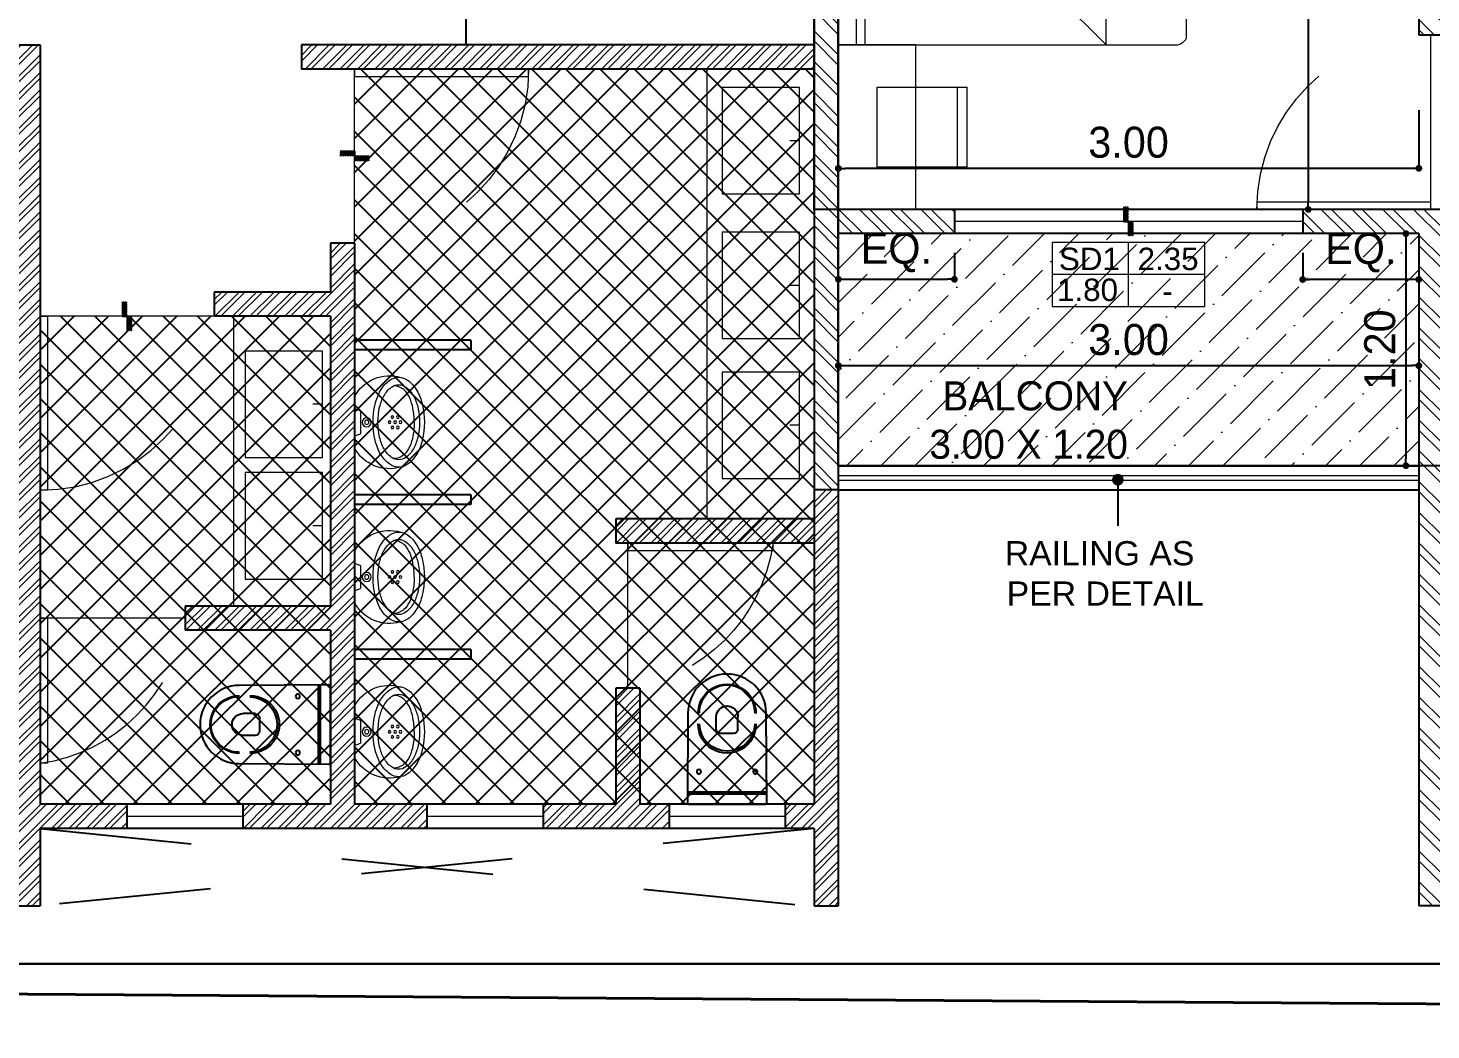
# Model space of a CAD drawing. Header units: metres. Extents: x 494 to 1845, y -666 to 1061.
# Drawn here: x 1411.465 to 1412.39, y 294.485 to 295.145 of the extents above; entities that cross this region are included whole.
import ezdxf
from ezdxf.enums import TextEntityAlignment as Align

# ---------------------------------------------------------------- set-up
doc = ezdxf.new("R2010")
doc.units = ezdxf.units.M
doc.header["$MEASUREMENT"] = 0
for name, pattern in [('1', [0]), ('141011 - Typical Flr Plans -1 - 1.5 & 1-2 BHK_ Kolshet Namrata1$0$HIDDEN', [0.375, 0.25, -0.125]), ('ACAD_ISO02W100', [15, 12, -3])]:
    doc.linetypes.add(name, pattern=pattern)
doc.layers.get('Defpoints').update_dxf_attribs({"color": 12})
for name, color, linetype in [('0 @ 1', 7, 'Continuous'), ('A-AREA', 1, 'Continuous'), ('COLUMN', 1, 'Continuous'), ('PLOT - SURVEY', 1, '1'), ('TILE DROP', 180, '1'), ('VDA-TEXT', 250, '1'), ('VDA-WALL BELOW', 8, 'Continuous'), ('VDA_RAILING NOTE', 4, '1'), ('VDA_ROOF', 250, 'Continuous'), ('VDA_WALL BELOW', 8, '1')]:
    doc.layers.add(name, color=color, linetype=linetype)
for name, color, linetype, lineweight in [('A-Wall Hatch', 8, 'Continuous', 9), ('DIMENSION', 8, 'Continuous', 5), ('VDA-DOOR', 23, 'Continuous', 5), ('VDA-DW TAGS', 4, 'Continuous', 9), ('VDA-FURNITURE', 8, 'Continuous', 13), ('VDA-HATCH', 8, 'Continuous', 9), ('VDA-PLUMBING', 8, 'Continuous', 13), ('VDA-RAILING', 25, 'Continuous', 5), ('VDA-SLIDING DOOR', 4, 'Continuous', 9), ('VDA-WALL', 250, 'Continuous', 25), ('VDA-WINDOW', 5, 'Continuous', 9), ('VDA_FURNITURE', 8, 'Continuous', 13)]:
    doc.layers.add(name, color=color, linetype=linetype, lineweight=lineweight)
doc.layers.add('HATCH', color=7, linetype='Continuous', true_color=0x757575)
doc.styles.add('arial', font='arial.ttf', dxfattribs={"height": 0.3})
doc.styles.add('RS', font='GOTHIC.TTF')
doc.styles.get("Standard").update_dxf_attribs({"font": 'arial.ttf'})
doc.dimstyles.new('SMALL', dxfattribs={"dimtxt": 0.16, "dimasz": 0.05, "dimexe": 0, "dimexo": 0, "dimgap": 0.05, "dimtad": 0, "dimdec": 1, "dimzin": 0, "dimdsep": 46, "dimtxsty": 'RS', "dimblk": 'ARCHTICK', "dimcen": 2.5, "dimclrd": 256, "dimclre": 256, "dimclrt": 5, "dimadec": 0, "dimazin": 0, "dimtfac": 1, "dimtofl": 0, "dimtmove": 0, "dimatfit": 3, "dimldrblk": 'ARCHTICK', "dimfxl": 0, "dimtolj": 1, "dimtzin": 0, "dimarcsym": 0})
doc.dimstyles.new('SMALL-1', dxfattribs={"dimtxt": 0.16, "dimasz": 0.035, "dimexe": 0, "dimexo": 0.1, "dimgap": 0.05, "dimtad": 1, "dimzin": 0, "dimdsep": 46, "dimtxsty": 'RS', "dimblk": 'DOT', "dimcen": 2.5, "dimclrd": 256, "dimclre": 256, "dimclrt": 5, "dimadec": 0, "dimazin": 0, "dimtfac": 1, "dimtdec": 3, "dimtofl": 0, "dimtmove": 0, "dimatfit": 3, "dimfxl": 0, "dimtolj": 1, "dimtzin": 0, "dimarcsym": 0})
pattern_1 = [(135, (-4e-16, 0.375), (-0.00441942, -0.00441942), [])]

# ---------------------------------------------------------------- blocks, each defined once
blk = doc.blocks.new('DSFSDFSXDFD')
at = {"layer": 'VDA-PLUMBING', "lineweight": -3}
for p, q in [((-4851328.5376, -783007.5066, -1.776), (-4851328.9468, -783007.5066, -1.776)), ((-4851328.5384, -783007.5157, -1.776), (-4851328.946, -783007.5157, -1.776)), ((-4851328.7085, -783007.82, -1.776), (-4851328.7759, -783007.82, -1.776)), ((-4851328.7983, -783007.8421, -1.776), (-4851328.7983, -783007.9051, -1.776)), ((-4851328.6861, -783007.8425, -1.776), (-4851328.6861, -783007.9055, -1.776))]:
    blk.add_line(p, q, dxfattribs=at)
at = {"layer": 'VDA-PLUMBING', "lineweight": -3, "elevation": -1.776}
blk.add_lwpolyline([(-4851328.5452, -783007.4533, -0.41586), (-4851328.5373, -783007.4612), (-4851328.5402, -783007.9246, -1), (-4851328.9442, -783007.9246), (-4851328.9471, -783007.4612, -0.41586), (-4851328.9392, -783007.4533)], format="xyb", close=True, dxfattribs=at)
at = {"layer": 'VDA-PLUMBING', "lineweight": -3}
for centre in [(-4851328.8881, -783007.6216, -1.776), (-4851328.5963, -783007.6216, -1.776)]:
    blk.add_circle(centre, 0.0112, dxfattribs=at)
for centre, radius, start, end in [((-4851328.7422, -783007.8664, -1.776), 0.1489, 358.98526, 181.01474), ((-4851328.7422, -783007.872, -1.776), 0.1433, 1.19291, 178.80709), ((-4851328.7759, -783007.8425, -1.776), 0.0224, 90, 180), ((-4851328.7085, -783007.8425, -1.776), 0.0224, 0, 90), ((-4851328.7422, -783007.925, -1.776), 0.1489, 178.98526, 1.01474), ((-4851328.7422, -783007.9272, -1.776), 0.1432, 178.94588, 1.05412), ((-4851328.7422, -783007.9055, -1.776), 0.0561, 180, 270), ((-4851328.7422, -783007.9055, -1.776), 0.0561, 270, 0)]:
    blk.add_arc(centre, radius, start, end, dxfattribs=at)
blk = doc.blocks.new('FGFGDFG')
at = {"layer": 'VDA-DOOR'}
for p, q in [((2885.5504, -2510.2151, -0.0029), (2885.5504, -2509.4651, -0.0029)), ((2885.5504, -2509.4651, -0.0029), (2885.5884, -2509.4651, -0.0029)), ((2885.5884, -2509.4651, -0.0029), (2885.5884, -2510.2151, -0.0029)), ((2885.5884, -2510.2151, -0.0029), (2885.5504, -2510.2151, -0.0029))]:
    blk.add_line(p, q, dxfattribs=at)
at = {"layer": 'VDA-DOOR', "linetype": 'ACAD_ISO02W100', "ltscale": 0.01}
blk.add_arc((2885.7094, -2510.3361, -0.0029), 0.8793, 97.90754, 172.09246, dxfattribs=at)
blk = doc.blocks.new('wb')
at = {"layer": 'VDA-PLUMBING'}
blk.add_line((0, 0), (0, -0.0503), dxfattribs=at)
at = {"layer": 'VDA-PLUMBING', "elevation": -0.7094}
blk.add_lwpolyline([(-0.275, -0.4), (-0.275, 0), (0.275, 0), (0.275, -0.4)], close=True, dxfattribs=at)
blk = doc.blocks.new('FEFEDRF')
at = {"layer": 'VDA-PLUMBING'}
for p, q in [((1303.0222, 284.4382, 0), (1302.9924, 284.427, 0)), ((1302.9924, 284.427, 0), (1302.9924, 284.3079, 0)), ((1303.0222, 284.2967, 0), (1302.9924, 284.3079, 0))]:
    blk.add_line(p, q, dxfattribs=at)
at = {"layer": 'VDA-PLUMBING', "elevation": 0}
for points in [[(1302.748, 284.15, 0.324597), (1302.8404, 284.15, 0.106494), (1302.888, 284.2031, 0.07175), (1302.916, 284.274, 0.116612), (1302.916, 284.4608, 0.07175), (1302.888, 284.5318, 0.106494), (1302.8404, 284.5848, 0.324597), (1302.748, 284.5848, 0.106494), (1302.7004, 284.5318, 0.07175), (1302.6724, 284.4608, 0.116612), (1302.6724, 284.274, 0.07175), (1302.7004, 284.2031, 0.106494), (1302.748, 284.15, 0.158235)], [(1302.8927, 284.2894, 0.113183), (1302.8927, 284.4455, 0.070161), (1302.8701, 284.5046, 0.106104), (1302.8314, 284.549, 0.332705), (1302.757, 284.549, 0.106104), (1302.7183, 284.5046, 0.070161), (1302.6957, 284.4455, 0.113183), (1302.6957, 284.2894, 0.070161), (1302.7183, 284.2303, 0.106104), (1302.757, 284.1859, 0.332705), (1302.8314, 284.1859, 0.106104), (1302.8701, 284.2303, 0.070161), (1302.8927, 284.2894, 0.056411)], [(1302.7139, 284.3674, -0.04416), (1302.7205, 284.4393, -0.058504), (1302.7371, 284.4934, -0.100522), (1302.767, 284.5358, -0.041446), (1302.793, 284.5508, -0.101301), (1302.8175, 284.5556, -0.003595), (1302.8203, 284.5556)], [(1302.7139, 284.3674, 0.04416), (1302.7205, 284.2956, 0.058504), (1302.7371, 284.2415, 0.100522), (1302.767, 284.1991, 0.041446), (1302.793, 284.184, 0.101301), (1302.8175, 284.1792, 0.003595), (1302.8203, 284.1793)]]:
    blk.add_lwpolyline(points, format="xyb", dxfattribs=at)
at = {"layer": 'VDA-PLUMBING', "elevation": 0, "flags": 128}
blk.add_lwpolyline([(1302.7848, 284.1356, 0.351623), (1303.0222, 284.2337), (1303.0222, 284.5012, 0.351623), (1302.7848, 284.5993)], format="xyb", dxfattribs=at)
at = {"layer": 'VDA-PLUMBING'}
for centre, radius in [((1302.7847, 284.3674, 0), 0.0068), ((1302.7988, 284.3943, 0), 0.0068), ((1302.8129, 284.3674, 0), 0.0068), ((1302.827, 284.3943, 0), 0.0068), ((1302.8411, 284.3674, 0), 0.0068), ((1302.9593, 284.3674, 0), 0.0234), ((1302.9593, 284.3674, 0), 0.0113), ((1302.7988, 284.3406, 0), 0.0068), ((1302.827, 284.3406, 0), 0.0068)]:
    blk.add_circle(centre, radius, dxfattribs=at)
blk = doc.blocks.new('DFSDFASDFASD')
at = {"layer": 'VDA_ROOF', "color": 5, "lineweight": 30, "ltscale": 4}
blk.add_lwpolyline([(43.72, 7.8762), (16.8656, 4.45), (-16.85, 4.45), (-16.85, -6.375), (7.45, -6.375), (7.45, -7.275), (43.72, -7.275), (43.72, -3.7999), (45.045, -3.7999), (45.045, 0.8251), (43.72, 0.8251)], close=True, dxfattribs=at)
blk = doc.blocks.new('TT-level diff-flat-14')
at = {"layer": 'TILE DROP'}
h = blk.add_hatch(dxfattribs=at)
h.set_pattern_fill('ANSI31', color=256, scale=0.05, angle=90, style=0)
h.set_pattern_definition(pattern_1)
h.paths.add_polyline_path([(-0.075, 0.025), (-0.075, 0), (0, 0), (0, 0.025)])
h = blk.add_hatch(dxfattribs=at)
h.set_pattern_fill('ANSI31', color=256, scale=0.05, angle=90, style=0)
h.set_pattern_definition(pattern_1)
h.paths.add_polyline_path([(0, 0), (0, -0.025), (0.075, -0.025), (0.075, 0)])
for points in [[(0, 0), (-0.075, 0)], [(0.075, -0.025), (0, -0.025), (0, 0), (-0.075, 0)]]:
    blk.add_lwpolyline(points, dxfattribs=at)
blk = doc.blocks.new('SDFFF')
at = {"layer": 'VDA-DOOR'}
for p, q in [((-0.038, -0.8993), (-0.038, 0)), ((-0.038, 0), (0, 0)), ((0, 0), (0, -0.8993)), ((0, -0.8993), (-0.038, -0.8993))]:
    blk.add_line(p, q, dxfattribs=at)
at = {"layer": 'VDA-DOOR', "linetype": 'ACAD_ISO02W100', "ltscale": 0.01}
blk.add_arc((-0.038, 0.0007), 0.9, 270, 359.95753, dxfattribs=at)
blk = doc.blocks.new('_ArchTick')
at = {"color": 0, "linetype": 'ByBlock', "const_width": 0.15}
blk.add_lwpolyline([(-0.5, -0.5), (0.5, 0.5)], dxfattribs=at)
blk = doc.blocks.new('zw$DE63')
at = {"layer": 'VDA-FURNITURE', "extrusion": (-1.50799e-06, 1.20478e-06, 1)}
for p, q in [((0, 1.4654), (0, 0.0346)), ((1.8, 1.5), (0.0462, 1.5)), ((0.6923, 1.2231), (0.4154, 1.5)), ((0.4154, 1.5), (0.4154, 1.2231)), ((1.8, 1.5), (1.6615, 1.5)), ((1.6615, 1.5), (1.6616, 0)), ((1.7077, 0), (1.7077, 1.5)), ((1.8, 0), (1.8, 1.5)), ((1.8, 0), (1.8, 1.5)), ((0.6346, 1.2808), (0.4154, 1.2808)), ((1.2462, 0.8885), (1.2462, 1.3039)), ((1.2462, 1.3039), (1.5231, 1.3039)), ((1.5231, 1.3039), (1.5231, 0.8885)), ((0.4154, 1.2231), (0.6923, 1.2231)), ((0.6462, 0), (0.6462, 1.2231)), ((0.6923, 0), (0.6923, 1.2231)), ((1.5231, 0.8885), (1.2462, 0.8885)), ((1.5231, 0.6116), (1.2462, 0.6116)), ((1.2462, 0.6116), (1.2462, 0.1962)), ((1.5231, 0.1962), (1.5231, 0.6116)), ((1.2462, 0.1962), (1.5231, 0.1962)), ((0.0462, 0), (1.8, 0)), ((1.6616, 0), (1.8, 0))]:
    blk.add_line(p, q, dxfattribs=at)
at = {"layer": 'VDA-FURNITURE'}
for centre, start, end in [((0.065, 1.4268), 104.43861, 149.30258), ((0.065, 0.0732), 210.69742, 255.56139)]:
    blk.add_arc(centre, 0.0756, start, end, dxfattribs=at)
blk = doc.blocks.new('DFV')
at = {"layer": 'VDA_FURNITURE'}
for p, q in [((164.983, 153.5325), (164.9829, 153.0667)), ((164.983, 153.5325), (165.397, 153.5324)), ((165.397, 153.4806), (164.983, 153.4807)), ((165.3969, 153.0666), (165.397, 153.5324)), ((164.9829, 153.0667), (165.3969, 153.0666))]:
    blk.add_line(p, q, dxfattribs=at)
blk = doc.blocks.new('_Dot')
at = {"color": 0, "linetype": 'ByBlock', "lineweight": -2}
blk.add_line((-0.5, 0), (-1, 0), dxfattribs=at)
at = {"color": 0, "linetype": 'ByBlock', "const_width": 0.5}
blk.add_lwpolyline([(-0.25, 0, 1), (0.25, 0, 1)], format="xyb", close=True, dxfattribs=at)
blk = doc.blocks.new('*D412')
at = {"layer": 'Defpoints', "color": 0, "transparency": 16777216}
for p in [(1.815, -1.5808), (1.2435, -5.3558), (1.815, -5.3558)]:
    blk.add_point(p, dxfattribs=at)
at = {"layer": 'DIMENSION', "lineweight": -2, "transparency": 16777216}
for p, q in [((1.5435, -1.5808), (1.2435, -1.5808)), ((1.2435, -1.6158), (1.2435, -5.3208)), ((1.5435, -5.3558), (1.2435, -5.3558))]:
    blk.add_line(p, q, dxfattribs=at)
at = {"layer": 'DIMENSION', "lineweight": -2, "transparency": 16777216, "xscale": 0.035, "yscale": 0.035, "zscale": 0.035}
for p, rotation in [((1.2435, -1.5808), 90), ((1.2435, -5.3558), 270)]:
    blk.add_blockref('_Dot', p, dxfattribs=dict(at, rotation=rotation))
at = {"layer": 'DIMENSION', "color": 5, "transparency": 16777216, "insert": (1.1095, -3.4683), "char_height": 0.16, "attachment_point": 5, "rotation": 90, "style": 'RS'}
blk.add_mtext('\\A1;3.78', dxfattribs=at)
blk = doc.blocks.new('*D413')
at = {"layer": 'Defpoints', "color": 0, "transparency": 16777216}
for p in [(-1.185, -4.4559), (1.815, -4.4558), (-1.185, -5.1436)]:
    blk.add_point(p, dxfattribs=at)
at = {"layer": 'DIMENSION', "lineweight": -2, "transparency": 16777216}
for p, q in [((-1.185, -4.8436), (-1.185, -5.1436)), ((1.815, -4.8436), (1.815, -5.1436)), ((1.78, -5.1436), (-1.15, -5.1436))]:
    blk.add_line(p, q, dxfattribs=at)
at = {"layer": 'DIMENSION', "lineweight": -2, "transparency": 16777216, "xscale": 0.035, "yscale": 0.035, "zscale": 0.035, "rotation": 180}
blk.add_blockref('_Dot', (-1.185, -5.1436), dxfattribs=at)
at = {"layer": 'DIMENSION', "lineweight": -2, "transparency": 16777216, "xscale": 0.035, "yscale": 0.035, "zscale": 0.035}
blk.add_blockref('_Dot', (1.815, -5.1436), dxfattribs=at)
at = {"layer": 'DIMENSION', "color": 5, "transparency": 16777216, "insert": (0.315, -5.0096), "char_height": 0.16, "attachment_point": 5, "style": 'RS'}
blk.add_mtext('\\A1;3.00', dxfattribs=at)
blk = doc.blocks.new('0.9M D')
at = {"layer": 'VDA-DOOR'}
for p, q in [((1526.4784, 311.0275), (1526.4784, 311.9268)), ((1526.4784, 311.9268), (1526.5163, 311.9268)), ((1526.5163, 311.9268), (1526.5163, 311.0275)), ((1526.5163, 311.0275), (1526.4784, 311.0275))]:
    blk.add_line(p, q, dxfattribs=at)
at = {"layer": 'VDA-DOOR', "linetype": 'ACAD_ISO02W100', "ltscale": 0.01}
blk.add_arc((1526.4784, 311.9275), 0.9, 270, 359.95753, dxfattribs=at)
blk = doc.blocks.new('*D420')
at = {"layer": 'Defpoints', "color": 0, "transparency": 16777216}
for p in [(-1.185, -5.4808), (-0.585, -5.4808), (-0.585, -5.7171)]:
    blk.add_point(p, dxfattribs=at)
at = {"layer": 'DIMENSION', "lineweight": -2, "transparency": 16777216}
for p, q in [((-1.185, -5.5808), (-1.185, -5.7171)), ((-0.585, -5.5808), (-0.585, -5.7171)), ((-1.15, -5.7171), (-0.62, -5.7171))]:
    blk.add_line(p, q, dxfattribs=at)
at = {"layer": 'DIMENSION', "lineweight": -2, "transparency": 16777216, "xscale": 0.035, "yscale": 0.035, "zscale": 0.035, "rotation": 180}
blk.add_blockref('_Dot', (-1.185, -5.7171), dxfattribs=at)
at = {"layer": 'DIMENSION', "lineweight": -2, "transparency": 16777216, "xscale": 0.035, "yscale": 0.035, "zscale": 0.035}
blk.add_blockref('_Dot', (-0.585, -5.7171), dxfattribs=at)
at = {"layer": 'DIMENSION', "color": 5, "transparency": 16777216, "insert": (-0.885, -5.5788), "char_height": 0.16, "attachment_point": 5, "style": 'RS'}
blk.add_mtext('\\A1;EQ.', dxfattribs=at)
blk = doc.blocks.new('*D421')
at = {"layer": 'Defpoints', "color": 0, "transparency": 16777216}
for p in [(1.215, -5.4808), (1.815, -5.4808), (1.215, -5.7182)]:
    blk.add_point(p, dxfattribs=at)
at = {"layer": 'DIMENSION', "lineweight": -2, "transparency": 16777216}
for p, q in [((1.215, -5.5808), (1.215, -5.7182)), ((1.815, -5.5808), (1.815, -5.7182)), ((1.78, -5.7182), (1.25, -5.7182))]:
    blk.add_line(p, q, dxfattribs=at)
at = {"layer": 'DIMENSION', "lineweight": -2, "transparency": 16777216, "xscale": 0.035, "yscale": 0.035, "zscale": 0.035, "rotation": 180}
blk.add_blockref('_Dot', (1.215, -5.7182), dxfattribs=at)
at = {"layer": 'DIMENSION', "lineweight": -2, "transparency": 16777216, "xscale": 0.035, "yscale": 0.035, "zscale": 0.035}
blk.add_blockref('_Dot', (1.815, -5.7182), dxfattribs=at)
at = {"layer": 'DIMENSION', "color": 5, "transparency": 16777216, "insert": (1.515, -5.5799), "char_height": 0.16, "attachment_point": 5, "style": 'RS'}
blk.add_mtext('\\A1;EQ.', dxfattribs=at)
blk = doc.blocks.new('*D422')
at = {"layer": 'Defpoints', "color": 0, "transparency": 16777216}
for p in [(-1.185, -5.4808), (1.815, -5.4808), (1.815, -6.1635)]:
    blk.add_point(p, dxfattribs=at)
at = {"layer": 'DIMENSION', "lineweight": -2, "transparency": 16777216}
for p, q in [((-1.185, -5.8635), (-1.185, -6.1635)), ((1.815, -5.8635), (1.815, -6.1635)), ((-1.15, -6.1635), (1.78, -6.1635))]:
    blk.add_line(p, q, dxfattribs=at)
at = {"layer": 'DIMENSION', "lineweight": -2, "transparency": 16777216, "xscale": 0.035, "yscale": 0.035, "zscale": 0.035, "rotation": 180}
blk.add_blockref('_Dot', (-1.185, -6.1635), dxfattribs=at)
at = {"layer": 'DIMENSION', "lineweight": -2, "transparency": 16777216, "xscale": 0.035, "yscale": 0.035, "zscale": 0.035}
blk.add_blockref('_Dot', (1.815, -6.1635), dxfattribs=at)
at = {"layer": 'DIMENSION', "color": 5, "transparency": 16777216, "insert": (0.315, -6.0294), "char_height": 0.16, "attachment_point": 5, "style": 'RS'}
blk.add_mtext('\\A1;3.00', dxfattribs=at)
blk = doc.blocks.new('*D423')
at = {"layer": 'Defpoints', "color": 0, "transparency": 16777216}
for p in [(1.815, -5.4808), (1.7479, -6.6808), (1.815, -6.6808)]:
    blk.add_point(p, dxfattribs=at)
at = {"layer": 'DIMENSION', "lineweight": -2, "transparency": 16777216}
for p, q in [((1.7479, -5.4808), (1.7479, -5.4808)), ((1.7479, -5.5158), (1.7479, -6.6458)), ((1.7479, -6.6808), (1.7479, -6.6808))]:
    blk.add_line(p, q, dxfattribs=at)
at = {"layer": 'DIMENSION', "lineweight": -2, "transparency": 16777216, "xscale": 0.035, "yscale": 0.035, "zscale": 0.035}
for p, rotation in [((1.7479, -5.4808), 90), ((1.7479, -6.6808), 270)]:
    blk.add_blockref('_Dot', p, dxfattribs=dict(at, rotation=rotation))
at = {"layer": 'DIMENSION', "color": 5, "transparency": 16777216, "insert": (1.6139, -6.0808), "char_height": 0.16, "attachment_point": 5, "rotation": 90, "style": 'RS'}
blk.add_mtext('\\A1;1.20', dxfattribs=at)
blk = doc.blocks.new('SD3')
at = {"layer": 'VDA-DW TAGS'}
for p, q in [((1531.7239, 314.2677), (1531.7239, 314.5986)), ((1532.1186, 314.4332), (1531.3289, 314.4332))]:
    blk.add_line(p, q, dxfattribs=at)
blk.add_lwpolyline([(1532.1186, 314.5986), (1531.3289, 314.5986), (1531.3289, 314.2677), (1532.1186, 314.2677)], close=True, dxfattribs=at)
at = {"layer": 'VDA-DW TAGS', "attachment_point": 8, "style": 'arial'}
for s, insert, char_height, width in [('SD1', (1531.5212, 314.4538), 0.11598, 0.282293), ('2.35', (1531.928, 314.4538), 0.11598, 0.282293), ('1.80', (1531.5116, 314.294), 0.11598, 0.27584), ('-', (1531.9241, 314.2884), 0.116, 0.366174)]:
    blk.add_mtext(s, dxfattribs=dict(at, insert=insert, char_height=char_height, width=width))
blk = doc.blocks.new('AFDADSFADSF')
at = {"layer": 'A-Wall Hatch', "ltscale": 0.1}
h = blk.add_hatch(dxfattribs=at)
h.set_pattern_fill('ANSI32', color=256, scale=0.3, angle=270)
h.set_pattern_definition([(315, (5.06504, -8.95583), (0.0795495, 0.0795495), []), (315, (5.06504, -9.00886), (0.0795495, 0.0795495), [])])
h.paths.add_polyline_path([(3.29, 0.6442), (3.415, 0.6442), (3.415, 1.5442), (6.765, 1.5442), (6.765, -1.8808), (5.515, -1.8808), (5.515, -2.0058), (7.24, -2.0058), (7.24, -1.8808), (6.89, -1.8808), (6.89, -0.5308), (7.24, -0.5308), (7.24, -0.4058), (6.89, -0.4058), (6.89, 1.6692), (3.29, 1.6692)])
h.paths.add_polyline_path([(-1.31, -6.8058), (-1.185, -6.8058), (-1.185, 0.9442), (0.165, 0.9442), (0.165, -0.0058), (0.29, -0.0058), (0.29, 1.0692), (-1.31, 1.0692)])
h.paths.add_polyline_path([(-0.435, -1.5808), (1.815, -1.5808), (1.815, -4.4558), (1.94, -4.4558), (1.94, -1.5808), (2.315, -1.5808), (2.315, -1.4558), (0.29, -1.4558), (0.29, -0.6058), (0.165, -0.6058), (0.165, -1.4558), (-0.435, -1.4558)])
h.paths.add_polyline_path([(2.84, -5.4808), (4.94, -5.4808), (4.94, -8.9558), (5.065, -8.9558), (5.065, -5.3558), (2.84, -5.3558)])
h.paths.add_polyline_path([(7.365, -5.4808), (7.365, -7.4058), (7.49, -7.4058), (7.49, -5.4808), (8.365, -5.4808), (8.365, -0.4058), (8.24, -0.4058), (8.24, -5.3558), (7.365, -5.3558)])
h.paths.add_polyline_path([(2.915, -1.5807), (2.915, -1.4558), (3.29, -1.4558), (3.29, -0.5558), (3.415, -0.5558), (3.415, -1.4558), (4.315, -1.4558), (4.315, -2.0058), (4.19, -2.0058), (4.19, -1.5808), (3.415, -1.5808), (3.415, -4.4558), (3.29, -4.4558), (3.29, -3.6558), (2.69, -3.6558), (2.69, -3.5308), (3.29, -3.5308), (3.29, -1.5808), (2.9209, -1.5808), (2.9209, -1.5807)])
h.paths.add_polyline_path([(1.215, -5.4808), (1.815, -5.4808), (1.815, -8.9558), (1.94, -8.9558), (1.94, -5.3558), (1.215, -5.3558)])
h.paths.add_polyline_path([(-1.185, -5.4808), (-1.185, -5.3558), (-0.585, -5.3558), (-0.585, -5.4808)])
h.paths.add_polyline_path([(6.865, -5.4808), (6.865, -5.3558), (7.365, -5.3558), (7.365, -5.4808)])
at = {"layer": 'VDA-HATCH'}
h = blk.add_hatch(dxfattribs=at)
h.set_pattern_fill('ANSI36', color=43)
h.set_pattern_definition([(45, (-42512.66198, 14913.07377), (0.06629126074, 0.24306795603), [0.3125, -0.0625, 0, -0.0625])])
h.paths.add_polyline_path([(5.065, -7.2808), (7.365, -7.2808), (7.365, -5.4808), (5.065, -5.4808)])
h.paths.add_polyline_path([(-1.185, -6.6808), (1.815, -6.6808), (1.815, -5.4808), (-1.185, -5.4808)])
h.paths.add_polyline_path([(4.315, -1.4558), (3.415, -1.4558), (3.415, 1.5442), (4.315, 1.5442)])
blk.add_lwpolyline([(-1.185, -5.3559), (-1.31, -5.3559), (-1.31, -1.4558), (-1.185, -1.4558)], close=True)
at = {"layer": 'A-AREA'}
blk.add_lwpolyline([(-1.185, 0.9442), (0.165, 0.9442), (0.165, -1.5808), (3.415, -1.5808), (3.415, 1.5442), (6.765, 1.5442), (6.765, -0.5308), (7.24, -0.5308), (7.24, -0.4058), (8.24, -0.4058), (8.24, -5.3558), (7.365, -5.3558), (7.365, -7.2808), (4.94, -7.2808), (4.94, -8.831), (1.94, -8.8308), (1.94, -6.6808), (-1.185, -6.6808), (-1.185, 0.9442)], dxfattribs=at)
at = {"layer": 'VDA-DOOR'}
blk.add_line((1.8775, -5.3558), (1.8775, -4.4558), dxfattribs=at)
at = {"layer": 'VDA-FURNITURE'}
blk.add_lwpolyline([(-0.785, -4.5059), (-1.185, -4.5059), (-1.185, -5.3559), (-0.785, -5.3559)], close=True, dxfattribs=at)
at = {"layer": 'VDA-RAILING'}
for p, q in [((-1.185, -6.7308), (1.815, -6.7308)), ((-1.185, -6.7558), (1.815, -6.7558))]:
    blk.add_line(p, q, dxfattribs=at)
at = {"layer": 'VDA-SLIDING DOOR'}
blk.add_line((1.215, -5.4183), (-0.585, -5.4183), dxfattribs=at)
at = {"layer": 'VDA-WALL'}
for p, q in [((-1.31, 1.0692), (-1.31, -6.8058)), ((-1.185, 0.9442), (-1.185, -5.3558)), ((1.815, -1.5808), (1.815, -4.4558)), ((1.94, -4.4558), (1.815, -4.4558)), ((-0.585, -5.3558), (-1.185, -5.3558)), ((-0.585, -5.3558), (-0.585, -5.4808)), ((1.94, -5.3558), (1.215, -5.3558)), ((1.215, -5.3558), (1.215, -5.4808)), ((-1.185, -5.4808), (-1.185, -6.8058)), ((-0.585, -5.4808), (-1.185, -5.4808)), ((1.815, -5.4808), (1.215, -5.4808)), ((1.815, -5.4808), (1.815, -8.9558)), ((-1.185, -6.8058), (-1.31, -6.8058)), ((1.94, -8.9558), (1.815, -8.9558))]:
    blk.add_line(p, q, dxfattribs=at)
at = {"layer": 'VDA-WALL BELOW'}
for p, q in [((1.215, -5.3558), (-0.585, -5.3558)), ((1.215, -5.4808), (-0.585, -5.4808)), ((-1.185, -6.6808), (1.815, -6.6808)), ((-1.185, -6.8058), (1.815, -6.8058))]:
    blk.add_line(p, q, dxfattribs=at)
at = {"xscale": -1, "rotation": 270}
blk.add_blockref('TT-level diff-flat-14', (0.315, -5.4183), dxfattribs=at)
blk.add_blockref('SD3', (-1531.4088, -320.1251))
at = {"layer": 'VDA-FURNITURE', "rotation": 180.0000002734843}
blk.add_blockref('zw$DE63', (0.615, -3.0058), dxfattribs=at)
at = {"layer": 'VDA-FURNITURE', "extrusion": (-2.00688e-08, 0.000111805, 1), "xscale": -1.000054247983929, "yscale": 1.000054247983927, "zscale": 1.00005424798392, "rotation": 269.9850941057657}
blk.add_blockref('DFV', (-154.103, -170.0897, -0.019), dxfattribs=at)
at = {"layer": 'VDA-HATCH', "xscale": -1, "rotation": 270}
blk.add_blockref('0.9M D', (-310.0493, -1531.8342), dxfattribs=at)
at = {"layer": 'VDA-TEXT', "insert": (0.3115, -6.2448), "char_height": 0.15, "width": 1.314504061156185e-11, "attachment_point": 3, "style": 'arial'}
blk.add_mtext('\\pi0.53255;{\\fCentury Gothic|b0|i0|c0|p34;BALCONY  }\\P\\pi0.51205;{\\fCentury Gothic|b0|i0|c0|p34;3.00 X 1.20}', dxfattribs=at)
at = {"layer": 'DIMENSION'}
dim = blk.add_linear_dim(base=(1.2435265087, -5.3558286846), p1=(1.8150367361, -1.5808286846), p2=(1.8150367361, -5.3558286846), angle=90, dimstyle='SMALL-1', dxfattribs=at)
dim.commit()
dim.dimension.update_dxf_attribs({"geometry": '*D412', "text_midpoint": (1.2435265087, -3.4683286846), "dimtype": 160})
dim = blk.add_linear_dim(base=(-1.185, -5.1436), p1=(1.815, -4.4558), p2=(-1.185, -4.4559), dimstyle='SMALL-1', dxfattribs=at)
dim.commit()
dim.dimension.update_dxf_attribs({"geometry": '*D413', "text_midpoint": (0.315, -5.0096)})
for base, p1, p2, picture, middle in [((-0.585, -5.7171), (-1.185, -5.4808), (-0.585, -5.4808), '*D420', (-0.885, -5.5788)), ((1.215, -5.7182), (1.815, -5.4808), (1.215, -5.4808), '*D421', (1.515, -5.5799))]:
    dim = blk.add_linear_dim(base=base, p1=p1, p2=p2, text='EQ.', dimstyle='SMALL-1', dxfattribs=at)
    dim.commit()
    dim.dimension.update_dxf_attribs({"geometry": picture, "text_midpoint": middle})
dim = blk.add_linear_dim(base=(1.815, -6.1635), p1=(-1.185, -5.4808), p2=(1.815, -5.4808), dimstyle='SMALL-1', dxfattribs=at)
dim.commit()
dim.dimension.update_dxf_attribs({"geometry": '*D422', "text_midpoint": (0.315, -6.1635), "dimtype": 160})
dim = blk.add_linear_dim(base=(1.7479, -6.6808), p1=(1.815, -5.4808), p2=(1.815, -6.6808), angle=90, dimstyle='SMALL-1', dxfattribs=at)
dim.commit()
dim.dimension.update_dxf_attribs({"geometry": '*D423', "text_midpoint": (1.6139, -6.0808)})
blk = doc.blocks.new('FDSAFSDF')
at = {"layer": 'HATCH'}
h = blk.add_hatch(dxfattribs=at)
h.set_pattern_fill('ANSI37', color=43, angle=90)
h.set_pattern_definition([(135, (-1377.91861, -258.92772), (-0.088388348, -0.088388348), []), (225, (-1377.91861, -258.92772), (0.088388348, -0.088388348), [])])
h.paths.add_polyline_path([(61.5236, 3.167), (59.1486, 3.1674), (59.1486, 2.2674), (59.1486, 2.267), (59.1486, -0.633), (60.0736, -0.633), (61.5236, -0.633)])
h.paths.add_polyline_path([(59.0236, 1.8899), (58.4236, 1.8899), (57.5236, 1.8899), (57.5236, -0.633), (59.0236, -0.633)])
at = {"layer": 'VDA-HATCH'}
h = blk.add_hatch(dxfattribs=at)
h.set_pattern_fill('ANSI32', color=256, scale=0.17)
h.set_pattern_definition([(45, (-1377.91861, -270.13824), (-0.0450780573, 0.0450780573), []), (45, (-1377.88856, -270.13824), (-0.0450780573, 0.0450780573), [])])
h.paths.add_polyline_path([(73.7486, 12.544), (73.7475, 12.6698), (54.9142, 10.267), (24.1986, 10.267), (24.1986, 10.142), (54.9222, 10.142)])
h.paths.add_polyline_path([(36.4486, -0.258), (36.4486, -0.133), (37.3236, -0.133), (37.3236, 3.292), (37.3861, 3.292), (37.4486, 3.292), (37.4486, -0.133), (38.0486, -0.133), (38.0486, -0.258)])
h.paths.add_polyline_path([(42.3736, -0.258), (42.3736, -0.133), (42.9736, -0.133), (42.9736, 3.292), (43.0986, 3.292), (43.0986, -0.133), (43.6986, -0.133), (43.6986, -0.258)])
h.paths.add_polyline_path([(39.5486, -0.258), (39.5486, -0.133), (40.1486, -0.133), (40.1486, 3.292), (40.2736, 3.292), (40.2736, -0.133), (40.8736, -0.133), (40.8736, -0.258)])
h.paths.add_polyline_path([(45.1986, -0.258), (45.1986, -0.133), (45.7986, -0.133), (45.7986, 3.292), (45.9236, 3.292), (45.9236, -0.258)])
h.paths.add_polyline_path([(78.8186, 9.0546), (78.8186, 9.1421), (79.5436, 9.1421), (79.5436, 9.0171), (78.9436, 9.0171), (78.9436, 7.8171), (78.8186, 7.8171)])
h.paths.add_polyline_path([(76.0122, 12.9588), (76.9669, 13.0806), (77.1405, 13.1027), (77.167, 13.1061), (78.0206, 13.215), (78.0364, 13.091), (76.028, 12.8348)])
h.paths.add_polyline_path([(81.3436, 13.639), (81.4686, 13.639), (81.4686, 8.7171), (81.3436, 8.7171)])
h.paths.add_polyline_path([(79.8061, 13.4428), (79.822, 13.3188), (81.3436, 13.513), (81.3436, 13.639)])
h.paths.add_polyline_path([(59.0236, -0.758), (59.0236, 2.267), (59.1486, 2.267), (59.1486, -0.758)])
h.paths.add_polyline_path([(58.8736, 3.167), (58.8736, 3.292), (61.5236, 3.292), (61.5236, 3.167)])
h.paths.add_polyline_path([(61.5236, 0.9921), (61.6486, 0.9921), (61.6486, -1.158), (61.5236, -1.158)])
h.paths.add_polyline_path([(80.2936, 9.0171), (80.2936, 9.1421), (81.3436, 9.1421), (81.3436, 9.0171)])
h.paths.add_polyline_path([(60.4986, 0.717), (61.5236, 0.717), (61.5236, 0.842), (60.4986, 0.842)])
h.paths.add_polyline_path([(45.7986, -1.158), (45.7986, -1.033), (46.5549, -1.033), (46.5549, -1.158)])
h.paths.add_polyline_path([(48.0549, -1.158), (48.0549, -1.033), (49.3174, -1.033), (49.3174, -1.158)])
h.paths.add_polyline_path([(45.7986, -0.258), (45.7986, -1.033), (45.9236, -1.033), (45.9236, -0.258)])
h.paths.add_polyline_path([(58.2736, 0.267), (59.0236, 0.267), (59.0236, 0.392), (58.2736, 0.392)])
h.paths.add_polyline_path([(73.7486, 12.67), (73.7486, 12.544), (74.2425, 12.607), (74.2267, 12.731)])
h.paths.add_polyline_path([(60.4986, -0.758), (60.4986, -0.033), (60.6236, -0.033), (60.6236, -0.758)])
h.paths.add_polyline_path([(58.4236, 1.8899), (59.0236, 1.8899), (59.0236, 2.0149), (58.4236, 2.0149)])
h.paths.add_polyline_path([(58.5736, -0.758), (58.5736, -0.633), (59.0236, -0.633), (59.0236, -0.758)])
h.paths.add_polyline_path([(57.5236, -0.758), (57.5236, -0.633), (57.9736, -0.633), (57.9736, -0.758)])
h.paths.add_polyline_path([(71.0736, 8.7171), (71.1986, 8.7171), (71.1986, 9.1421), (71.0736, 9.1421), (71.0736, 8.7171)])
h.paths.add_polyline_path([(73.6236, 8.7171), (73.6236, 9.1421), (73.7486, 9.1421), (73.7486, 8.7171)])
h.paths.add_polyline_path([(76.4436, 8.7171), (76.4436, 9.1421), (76.5686, 9.1421), (76.5686, 8.7171), (76.4436, 8.7171)])
h.paths.add_polyline_path([(60.4986, -0.758), (60.1236, -0.758), (60.1236, -0.633), (60.4986, -0.633)])
h.paths.add_polyline_path([(59.1486, -0.758), (59.1486, -0.633), (59.5236, -0.633), (59.5236, -0.758)])
h.paths.add_polyline_path([(81.3436, 7.8171), (81.4686, 7.8171), (81.4686, 8.1171), (81.3436, 8.1171)])
h.paths.add_polyline_path([(60.6236, -0.758), (60.6236, -0.633), (60.7736, -0.633), (60.7736, -0.758)])
h.paths.add_polyline_path([(61.5236, -0.758), (61.3736, -0.758), (61.3736, -0.633), (61.5236, -0.633)])
h.paths.add_polyline_path([(50.8174, -1.033), (50.8174, -1.158), (57.5236, -1.158), (57.5236, 3.292), (52.7736, 3.292), (52.7736, 3.167), (57.3986, 3.167), (57.3986, -1.033), (51.5736, -1.033), (51.5736, 3.292), (51.4486, 3.292), (51.4486, -1.033)])
h.paths.add_polyline_path([(24.1986, -0.133), (24.6809, -0.133), (24.6809, -0.258), (24.1986, -0.258)])
h.paths.add_polyline_path([(25.8809, -0.258), (25.8809, -0.133), (29.1236, -0.133), (29.1236, -0.258)])
h.paths.add_polyline_path([(30.3236, -0.133), (33.5663, -0.133), (33.5663, -0.258), (30.3236, -0.258)])
h.paths.add_polyline_path([(35.1236, 3.292), (35.2486, 3.292), (35.2486, -0.258), (34.7663, -0.258), (34.7663, -0.133), (35.1236, -0.133)])
at = {"layer": 'PLOT - SURVEY', "color": 250, "linetype": 'Continuous', "lineweight": 40}
blk.add_lwpolyline([(21.2306, -0.558), (47.7339, -1.5478), (84.1299, -1.7993)], dxfattribs=at)
at = {"layer": 'VDA-DOOR'}
for p, q in [((59.1486, 2.267), (59.1486, 3.1677)), ((58.4236, 1.8899), (57.5236, 1.8899)), ((60.5611, -0.033), (60.5611, 0.717)), ((58.2736, 0.3295), (57.5236, 0.3295))]:
    blk.add_line(p, q, dxfattribs=at)
at = {"layer": 'VDA-WALL'}
for p, q in [((52.7736, 3.292), (57.5236, 3.292)), ((57.5236, 3.292), (57.5236, -0.633)), ((61.5236, 3.292), (58.8736, 3.292)), ((58.8736, 3.292), (58.8736, 3.167)), ((58.8736, 3.292), (58.8736, 3.167)), ((61.5236, 3.167), (58.8736, 3.167)), ((59.0236, 2.267), (59.0236, 2.0149)), ((59.1486, 2.267), (59.0236, 2.267)), ((59.1486, 2.267), (59.1486, -0.633)), ((59.0236, 2.0149), (58.4236, 2.0149)), ((58.4236, 2.0149), (58.4236, 1.8899)), ((59.0236, 1.8899), (58.4236, 1.8899)), ((59.0236, 1.8899), (59.0236, 0.392)), ((59.7486, 1.767), (59.1486, 1.767)), ((59.7486, 1.767), (59.7486, 1.717)), ((59.7486, 1.717), (59.1486, 1.717)), ((59.7486, 0.967), (59.1486, 0.967)), ((59.7486, 0.967), (59.7486, 0.917)), ((59.7486, 0.917), (59.1486, 0.917)), ((60.4986, 0.842), (60.4986, 0.717)), ((61.5236, 0.842), (60.4986, 0.842)), ((61.5236, 0.717), (60.4986, 0.717)), ((59.0236, 0.392), (58.2736, 0.392)), ((58.2736, 0.392), (58.2736, 0.267)), ((59.0236, 0.267), (58.2736, 0.267)), ((59.0236, 0.267), (59.0236, -0.633)), ((59.7486, 0.167), (59.1486, 0.167)), ((59.7486, 0.167), (59.7486, 0.117)), ((59.7486, 0.117), (59.1486, 0.117)), ((60.4986, -0.033), (60.4986, -0.633)), ((60.6236, -0.033), (60.4986, -0.033)), ((60.6236, -0.033), (60.6236, -0.633)), ((57.5236, -0.633), (57.5236, -0.633)), ((57.9736, -0.633), (57.5236, -0.633)), ((57.9736, -0.758), (57.9736, -0.633)), ((58.5736, -0.758), (58.5736, -0.633)), ((59.0236, -0.633), (58.5736, -0.633)), ((59.5236, -0.633), (59.1486, -0.633)), ((59.5236, -0.758), (59.5236, -0.633)), ((60.1236, -0.633), (60.1236, -0.758)), ((60.4986, -0.633), (60.1236, -0.633)), ((60.7736, -0.633), (60.6236, -0.633)), ((60.7736, -0.633), (60.7736, -0.758)), ((61.3736, -0.633), (61.3736, -0.758)), ((61.5236, -0.633), (61.3736, -0.633)), ((61.5236, -0.633), (61.5236, -0.633)), ((57.5236, -0.758), (57.5236, -1.158)), ((57.5236, -0.758), (57.5236, -0.758)), ((57.9736, -0.758), (57.5236, -0.758)), ((59.5236, -0.758), (58.5736, -0.758)), ((60.7736, -0.758), (60.1236, -0.758)), ((61.5236, -0.758), (61.3736, -0.758)), ((61.5236, -0.758), (61.5236, -0.758)), ((61.5236, -0.758), (61.5236, -1.158)), ((50.7861, -1.158), (57.5236, -1.158)), ((61.5236, -1.158), (61.6486, -1.158)), ((61.5236, -1.158), (61.6486, -1.158))]:
    blk.add_line(p, q, dxfattribs=at)
at = {"layer": 'VDA-WALL', "color": 252, "linetype": '141011 - Typical Flr Plans -1 - 1.5 & 1-2 BHK_ Kolshet Namrata1$0$HIDDEN', "true_color": 0x939598}
for p, q in [((57.5236, -0.758), (61.4986, -1.158)), ((61.5236, -0.758), (57.5236, -1.158))]:
    blk.add_line(p, q, dxfattribs=at)
at = {"layer": 'VDA-WALL BELOW'}
for p, q in [((61.5236, 8.8671), (61.5236, -0.633)), ((61.6486, 8.8671), (61.6486, -1.158)), ((58.5736, -0.633), (57.9736, -0.633)), ((60.1236, -0.633), (59.5236, -0.633)), ((61.3736, -0.633), (60.7736, -0.633)), ((58.5736, -0.758), (57.9736, -0.758)), ((60.1236, -0.758), (59.5236, -0.758)), ((61.3736, -0.758), (60.7736, -0.758))]:
    blk.add_line(p, q, dxfattribs=at)
at = {"layer": 'VDA-WINDOW'}
for p, q in [((58.5736, -0.6955), (57.9736, -0.6955)), ((60.1236, -0.6955), (59.5236, -0.6955)), ((61.3736, -0.6955), (60.7736, -0.6955))]:
    blk.add_line(p, q, dxfattribs=at)
at = {"layer": 'VDA_FURNITURE'}
for p, q in [((60.9686, 3.167), (60.9686, 0.842)), ((58.5236, 1.8899), (58.5236, 0.392))]:
    blk.add_line(p, q, dxfattribs=at)
at = {"layer": 'VDA_WALL BELOW'}
blk.add_line((59.7236, 8.7671), (59.7236, 3.292), dxfattribs=at)
for name, p in [('DFSDFASDFASD', (38.0486, 5.817)), ('AFDADSFADSF', (62.8336, 7.798))]:
    blk.add_blockref(name, p)
at = {"rotation": 180}
blk.add_blockref('TT-level diff-flat-14', (59.1486, 2.7174), dxfattribs=at)
at = {"xscale": -1, "rotation": 269.9999999999999}
blk.add_blockref('TT-level diff-flat-14', (57.9736, 1.8899), dxfattribs=at)
at = {"layer": '0 @ 1', "color": 4, "xscale": -1, "rotation": 89.99999999999994}
blk.add_blockref('SDFFF', (59.1486, 3.1297), dxfattribs=at)
at = {"layer": '0 @ 1', "color": 4}
blk.add_blockref('SDFFF', (57.5616, 1.8899), dxfattribs=at)
at = {"layer": 'VDA-DOOR', "xscale": -1, "rotation": 269.9999999999999}
blk.add_blockref('FGFGDFG', (2570.7762, -2884.8714), dxfattribs=at)
at = {"layer": 'VDA-DOOR', "rotation": 180}
blk.add_blockref('FGFGDFG', (2943.112, -2509.8856), dxfattribs=at)
at = {"layer": 'VDA-PLUMBING', "xscale": -1}
for name, p, rotation in [('wb', (61.4486, 2.7971), 270), ('wb', (61.4486, 2.0493), 270), ('wb', (58.9836, 1.4352), 270), ('wb', (61.4486, 1.3264), 270), ('wb', (58.9836, 0.8066), 270), ('DSFSDFSXDFD', (4851389.8158, -783008.0863), 180), ('DSFSDFSXDFD', (783066.4769, 4851328.5217), 270)]:
    blk.add_blockref(name, p, dxfattribs=dict(at, rotation=rotation))
for p in [(1362.1708, -283.0254), (1362.1708, -283.8254), (1362.1708, -284.6254)]:
    blk.add_blockref('FEFEDRF', p, dxfattribs=at)
at = {"layer": 'COLUMN', "style": 'arial'}
blk.add_attdef('SA2', text='', height=0.2, dxfattribs=at).set_placement((21.5367, 0.0231), align=Align.CENTER)
at = {"layer": 'VDA_RAILING NOTE', "insert": (63.5373, 0.394), "char_height": 0.125, "width": 1.289392, "attachment_point": 9}
blk.add_mtext('\\pt0;RAILING AS  PER DETAIL', dxfattribs=at)
at = {"layer": 'VDA_RAILING NOTE'}
blk.add_leader([(63.0932, 1.0447, -0.0001), (63.0932, 0.8061, -0.0001)], dimstyle='SMALL', override={"dimasz": 0.06, "dimclrd": 4, "dimldrblk": 'Dot', "dimfxl": 0.18}, dxfattribs=at)

msp = doc.modelspace()

# ---------------------------------------------------------------- block references
at = {"xscale": 0.1275773978688646, "yscale": 0.1275773978688646, "zscale": 0.1275773978688646}
msp.add_blockref('FDSAFSDF', (1404.13441, 294.71411), dxfattribs=at)

doc.saveas('drawing.dxf')
